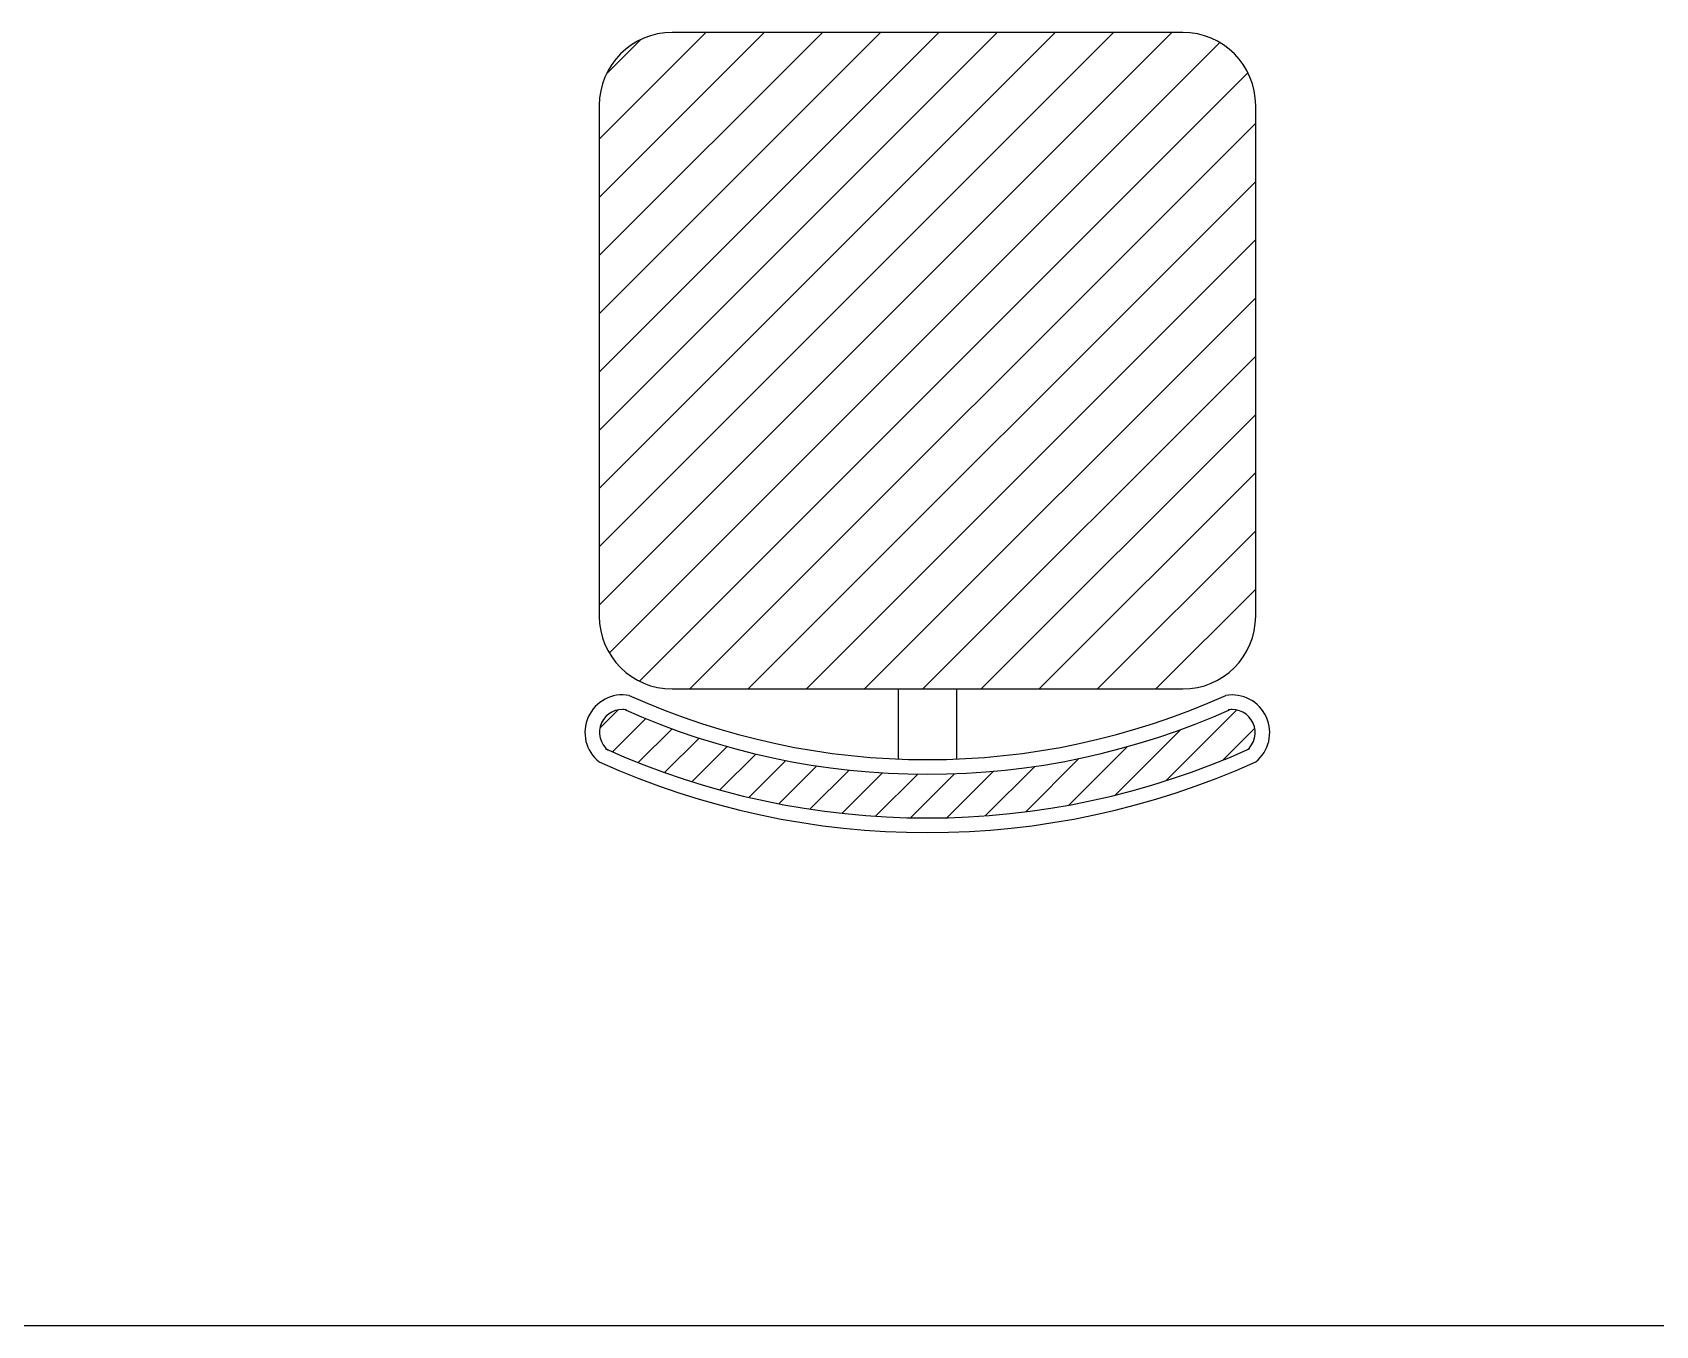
# Model space of a CAD drawing. Header units: inches. Extents: x 38074 to 101214, y 18833 to 57379.
# Drawn here: x 97711 to 98682, y 35186 to 35959 of the extents above; entities that cross this region are included whole.
import ezdxf

# ---------------------------------------------------------------- set-up
doc = ezdxf.new("R2010")
doc.units = ezdxf.units.IN
doc.layers.add('www.cad-blocks.net', color=7, linetype='Continuous')

# ---------------------------------------------------------------- blocks, each defined once
blk = doc.blocks.new('A$C403C54AD')
at = {"lineweight": 0, "ltscale": 0.05}
for p, q in [((1.22632, 0.47854, -0.0006), (0.88387, 0.13609, -0.0006)), ((1.19149, 0.47854, -0.0006), (0.88387, 0.17092, -0.0006)), ((1.15667, 0.47854, -0.0006), (0.88387, 0.20575, -0.0006)), ((1.12184, 0.47854, -0.0006), (0.88387, 0.24057, -0.0006)), ((1.08701, 0.47854, -0.0006), (0.88387, 0.2754, -0.0006)), ((1.05218, 0.47854, -0.0006), (0.88387, 0.31023, -0.0006)), ((1.01735, 0.47854, -0.0006), (0.88387, 0.34506, -0.0006)), ((0.98253, 0.47854, -0.0006), (0.88387, 0.37989, -0.0006)), ((0.9477, 0.47854, -0.0006), (0.88387, 0.41471, -0.0006)), ((0.90853, 0.47421, -0.0006), (0.8882, 0.45388, -0.0006)), ((1.25509, 0.47249, -0.0006), (0.88992, 0.10732, -0.0006)), ((1.27191, 0.45448, -0.0006), (0.90793, 0.0905, -0.0006)), ((1.27654, 0.42428, -0.0006), (0.93813, 0.08587, -0.0006)), ((1.27654, 0.38945, -0.0006), (0.97296, 0.08587, -0.0006)), ((1.27654, 0.35463, -0.0006), (1.00778, 0.08587, -0.0006)), ((1.27654, 0.3198, -0.0006), (1.04261, 0.08587, -0.0006)), ((1.27654, 0.28497, -0.0006), (1.07744, 0.08587, -0.0006)), ((1.27654, 0.25014, -0.0006), (1.11227, 0.08587, -0.0006)), ((1.27654, 0.21532, -0.0006), (1.1471, 0.08587, -0.0006)), ((1.27654, 0.18049, -0.0006), (1.18192, 0.08587, -0.0006)), ((1.27654, 0.14566, -0.0006), (1.21675, 0.08587, -0.0006)), ((0.89517, 0.07338, -0.0006), (0.88431, 0.06252, -0.0006)), ((0.91177, 0.06821, -0.0006), (0.89181, 0.04826, -0.0006)), ((1.26516, 0.07332, -0.0006), (1.22276, 0.03093, -0.0006)), ((0.92743, 0.06211, -0.0006), (0.90716, 0.04184, -0.0006)), ((1.23171, 0.06165, -0.0006), (1.19242, 0.02236, -0.0006)), ((1.27596, 0.06236, -0.0006), (1.25691, 0.04331, -0.0006)), ((0.9436, 0.05652, -0.0006), (0.92297, 0.03589, -0.0006)), ((0.96031, 0.05146, -0.0006), (0.93927, 0.03042, -0.0006)), ((1.19962, 0.05132, -0.0006), (1.1647, 0.01641, -0.0006)), ((0.97759, 0.04697, -0.0006), (0.95608, 0.02546, -0.0006)), ((0.99548, 0.04309, -0.0006), (0.97344, 0.02105, -0.0006)), ((1.01404, 0.03988, -0.0006), (0.99138, 0.01722, -0.0006)), ((1.14434, 0.03958, -0.0006), (1.11476, 0.01, -0.0006)), ((1.17081, 0.04428, -0.0006), (1.13895, 0.01242, -0.0006)), ((1.03332, 0.0374, -0.0006), (1.00995, 0.01402, -0.0006)), ((1.05341, 0.03572, -0.0006), (1.0292, 0.01151, -0.0006)), ((1.0744, 0.03494, -0.0006), (1.04921, 0.00975, -0.0006)), ((1.09643, 0.0352, -0.0006), (1.07006, 0.00884, -0.0006)), ((1.11966, 0.03667, -0.0006), (1.09187, 0.00887, -0.0006))]:
    blk.add_line(p, q, dxfattribs=at)
for p, q in [((1.23291, 0.47854, -0.0006), (0.9275, 0.47854, -0.0006)), ((0.88387, 0.43491, -0.0006), (0.88387, 0.30402, -0.0006)), ((1.27654, 0.1295, -0.0006), (1.27654, 0.43491, -0.0006)), ((0.88387, 0.30402, -0.0006), (0.88387, 0.1295, -0.0006)), ((0.9275, 0.08587, -0.0006), (1.23291, 0.08587, -0.0006)), ((1.06275, 0.08587, -0.0006), (1.06275, 0.04363, -0.0006)), ((1.09766, 0.08587, -0.0006), (1.09766, 0.04363, -0.0006))]:
    blk.add_line(p, q)
for centre, radius, start, end in [((0.9275, 0.43491, -0.0006), 0.04363, 90, 180), ((1.23291, 0.43491, -0.0006), 0.04363, 0, 90), ((0.9275, 0.1295, -0.0006), 0.04363, 180, 270), ((1.23291, 0.1295, -0.0006), 0.04363, 270, 0), ((0.89781, 0.05988, -0.0006), 0.02249, 79.7658, 231.66939), ((1.0802, 0.47743, -0.0006), 0.4338, 245.7176, 294.2824), ((1.26239, 0.05978, -0.0006), 0.02254, 308.89637, 99.66844), ((0.89781, 0.05988, -0.0006), 0.01376, 79.7658, 231.66939), ((1.0802, 0.47743, -0.0006), 0.44253, 245.7176, 294.2824), ((1.26239, 0.05978, -0.0006), 0.01382, 308.89637, 99.66844), ((1.0802, 0.47743, -0.0006), 0.46871, 245.7176, 294.2824), ((1.0802, 0.47743, -0.0006), 0.47743, 245.7176, 294.2824)]:
    blk.add_arc(centre, radius, start, end)
blk = doc.blocks.new('FORMAT')
at = {"color": 155, "true_color": 0x546d8e}
blk.add_line((41802.77, 35185.85), (101213.96, 35185.85), dxfattribs=at)

msp = doc.modelspace()

# ---------------------------------------------------------------- block references
at = {"xscale": 1000, "yscale": 1000, "zscale": 1000}
msp.add_blockref('A$C403C54AD', (97166.18, 35480.7, 0.6), dxfattribs=at)
at = {"layer": 'www.cad-blocks.net'}
msp.add_blockref('FORMAT', (0, 0), dxfattribs=at)

doc.saveas('drawing.dxf')
